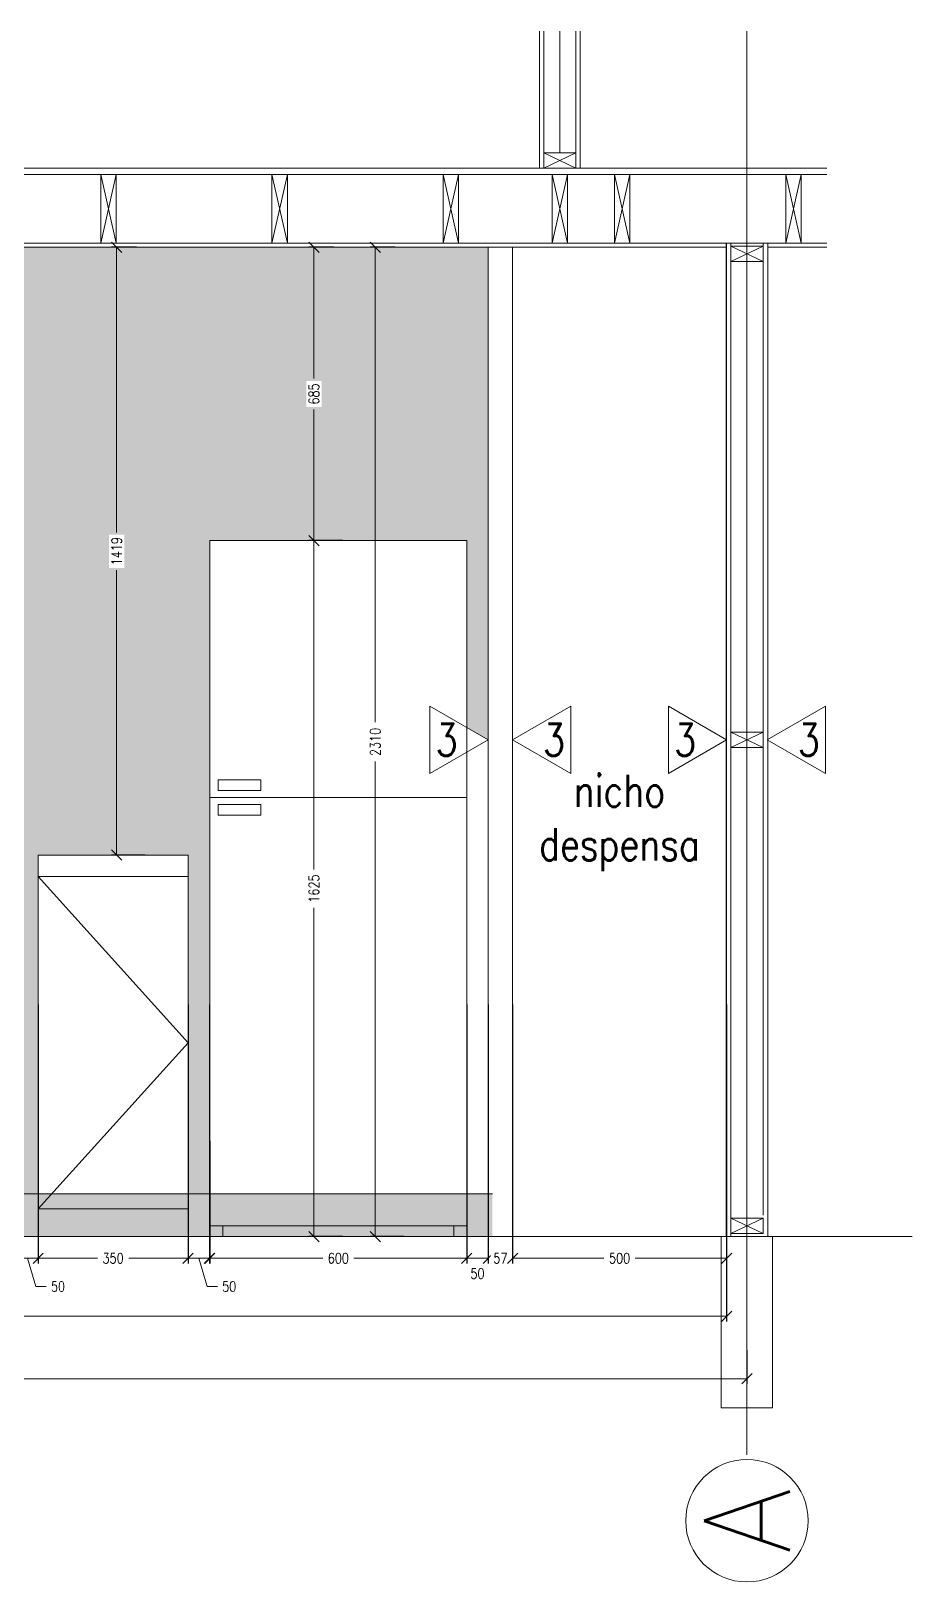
# Model space of a CAD drawing. Header units: metres. Extents: x -2 to 690, y -116 to 73.
# Drawn here: x 645.126 to 647.184, y 15.305 to 18.927 of the extents above; entities that cross this region are included whole.
import ezdxf
from ezdxf.enums import TextEntityAlignment as Align

# ---------------------------------------------------------------- set-up
doc = ezdxf.new("R2010")
doc.units = ezdxf.units.M
doc.header["$LTSCALE"] = 5
doc.header["$MEASUREMENT"] = 0
doc.layers.get('0').update_dxf_attribs({"color": 30})
doc.layers.get('DEFPOINTS').update_dxf_attribs({"color": 210})
doc.layers.add('_AUX', color=210, linetype='Continuous', lineweight=18, plot=False)
for name, color, linetype, lineweight in [('A-ANNO-DIMS', 3, 'Continuous', 18), ('A-ANNO-SYMB', 3, 'Continuous', 18), ('A-ANNO-TEXT', 3, 'Continuous', 18), ('A-DETL-MBND', 3, 'Continuous', 18), ('A-ELEV-IDEN', 3, 'Continuous', 18), ('A-ELEV-MBE2', 4, 'Continuous', 25), ('A-ELEV-PATT', 8, 'Continuous', 18), ('A-FURN', 8, 'Continuous', 18), ('A-WALL-PATT', 8, 'Continuous', 18), ('A-WALL-STUD', 3, 'Continuous', 18)]:
    doc.layers.add(name, color=color, linetype=linetype, lineweight=lineweight)
doc.styles.add('E-ROMANS', font='romans.shx', dxfattribs={"width": 0.8})
doc.dimstyles.new('E-0020_TICK_12', dxfattribs={"dimscale": 0.001, "dimtxt": 24, "dimasz": 24, "dimexe": 12, "dimexo": 8, "dimgap": 12, "dimtad": 0, "dimdec": 0, "dimlfac": 1000, "dimzin": 0, "dimdsep": 46, "dimtxsty": 'E-ROMANS', "dimblk": 'OBLIQUE', "dimcen": 12, "dimclrd": 256, "dimclre": 256, "dimclrt": 256, "dimadec": 0, "dimazin": 0, "dimtfac": 1, "dimtdec": 0, "dimtmove": 1, "dimatfit": 3, "dimldrblk": 'OPEN90', "dimfxl": 1, "dimtfill": 1, "dimtolj": 1, "dimtzin": 0, "dimlwd": -1, "dimarcsym": 0})

# ---------------------------------------------------------------- blocks, each defined once
blk = doc.blocks.new('_Oblique')
at = {"color": 0, "linetype": 'ByBlock', "lineweight": -2}
blk.add_line((-0.5, -0.5), (0.5, 0.5), dxfattribs=at)
blk = doc.blocks.new('*D150')
at = {"layer": 'A-ANNO-DIMS', "lineweight": -2, "transparency": 16777216}
for p, q in [((645.9767, 18.422), (645.9184, 18.422)), ((645.997, 16.112), (645.9184, 16.112))]:
    blk.add_line(p, q, dxfattribs=at)
at = {"layer": 'A-ANNO-DIMS', "transparency": 16777216}
for p, q in [((645.9304, 18.422), (645.9304, 17.3128)), ((645.9304, 16.112), (645.9304, 17.2212))]:
    blk.add_line(p, q, dxfattribs=at)
at = {"layer": 'DEFPOINTS', "color": 0, "transparency": 16777216}
for p in [(645.9304, 18.422), (645.9847, 18.422), (646.005, 16.112)]:
    blk.add_point(p, dxfattribs=at)
at = {"layer": 'A-ANNO-DIMS', "transparency": 16777216, "xscale": 0.024, "yscale": 0.024, "zscale": 0.024}
for p, rotation in [((645.9304, 18.422), 90), ((645.9304, 16.112), 270)]:
    blk.add_blockref('_Oblique', p, dxfattribs=dict(at, rotation=rotation))
at = {"layer": 'A-ANNO-DIMS', "transparency": 16777216, "insert": (645.9304, 17.267), "char_height": 0.024, "attachment_point": 5, "rotation": 90, "style": 'E-ROMANS', "bg_fill": 3, "box_fill_scale": 1.25, "bg_fill_color": 256, "bg_fill_true_color": 13158600, "bg_fill_transparency": 0}
blk.add_mtext('\\A1;2310', dxfattribs=at)
blk = doc.blocks.new('_Open90')
at = {"color": 0, "linetype": 'ByBlock', "lineweight": -2}
for p, q in [((0, 0), (-1, 0)), ((-0.5, 0.5), (0, 0)), ((0, 0), (-0.5, -0.5))]:
    blk.add_line(p, q, dxfattribs=at)
blk = doc.blocks.new('*D151')
at = {"layer": 'A-ANNO-DIMS', "lineweight": -2, "transparency": 16777216}
for p, q in [((646.751, 16.2446), (646.751, 15.9138)), ((642.943, 16.2002), (642.943, 15.9138))]:
    blk.add_line(p, q, dxfattribs=at)
at = {"layer": 'A-ANNO-DIMS', "transparency": 16777216}
for p, q in [((642.943, 15.9258), (644.8012, 15.9258)), ((646.751, 15.9258), (644.8928, 15.9258))]:
    blk.add_line(p, q, dxfattribs=at)
at = {"layer": 'DEFPOINTS', "color": 0, "transparency": 16777216}
for p in [(646.751, 16.2526), (642.943, 16.2082), (646.751, 15.9258)]:
    blk.add_point(p, dxfattribs=at)
at = {"layer": 'A-ANNO-DIMS', "transparency": 16777216, "xscale": 0.024, "yscale": 0.024, "zscale": 0.024, "rotation": 180}
blk.add_blockref('_Oblique', (642.943, 15.9258), dxfattribs=at)
at = {"layer": 'A-ANNO-DIMS', "transparency": 16777216, "xscale": 0.024, "yscale": 0.024, "zscale": 0.024}
blk.add_blockref('_Oblique', (646.751, 15.9258), dxfattribs=at)
at = {"layer": 'A-ANNO-DIMS', "transparency": 16777216, "insert": (644.847, 15.9258), "char_height": 0.024, "attachment_point": 5, "style": 'E-ROMANS', "bg_fill": 3, "box_fill_scale": 1.25, "bg_fill_color": 256, "bg_fill_true_color": 13158600, "bg_fill_transparency": 0}
blk.add_mtext('\\A1;3808', dxfattribs=at)
blk = doc.blocks.new('*D152')
at = {"layer": 'A-ANNO-DIMS', "lineweight": -2, "transparency": 16777216}
for p, q in [((645.8334, 17.737), (645.7751, 17.737)), ((645.8537, 16.112), (645.7751, 16.112))]:
    blk.add_line(p, q, dxfattribs=at)
at = {"layer": 'A-ANNO-DIMS', "transparency": 16777216}
for p, q in [((645.7871, 17.737), (645.7871, 16.9689)), ((645.7871, 16.112), (645.7871, 16.88))]:
    blk.add_line(p, q, dxfattribs=at)
at = {"layer": 'DEFPOINTS', "color": 0, "transparency": 16777216}
for p in [(645.7871, 17.737), (645.8414, 17.737), (645.8617, 16.112)]:
    blk.add_point(p, dxfattribs=at)
at = {"layer": 'A-ANNO-DIMS', "transparency": 16777216, "xscale": 0.024, "yscale": 0.024, "zscale": 0.024}
for p, rotation in [((645.7871, 17.737), 90), ((645.7871, 16.112), 270)]:
    blk.add_blockref('_Oblique', p, dxfattribs=dict(at, rotation=rotation))
at = {"layer": 'A-ANNO-DIMS', "transparency": 16777216, "insert": (645.7871, 16.9245), "char_height": 0.024, "attachment_point": 5, "rotation": 90, "style": 'E-ROMANS', "bg_fill": 3, "box_fill_scale": 1.25, "bg_fill_color": 256, "bg_fill_true_color": 13158600, "bg_fill_transparency": 0}
blk.add_mtext('\\A1;1625', dxfattribs=at)
blk = doc.blocks.new('*D153')
at = {"layer": 'A-ANNO-DIMS', "lineweight": -2, "transparency": 16777216}
for p, q in [((645.8334, 18.422), (645.7751, 18.422)), ((645.8537, 17.737), (645.7751, 17.737))]:
    blk.add_line(p, q, dxfattribs=at)
at = {"layer": 'A-ANNO-DIMS', "transparency": 16777216}
for p, q in [((645.7871, 18.422), (645.7871, 18.1157)), ((645.7871, 17.737), (645.7871, 18.0433))]:
    blk.add_line(p, q, dxfattribs=at)
at = {"layer": 'DEFPOINTS', "color": 0, "transparency": 16777216}
for p in [(645.7871, 18.422), (645.8414, 18.422), (645.8617, 17.737)]:
    blk.add_point(p, dxfattribs=at)
at = {"layer": 'A-ANNO-DIMS', "transparency": 16777216, "xscale": 0.024, "yscale": 0.024, "zscale": 0.024}
for p, rotation in [((645.7871, 18.422), 90), ((645.7871, 17.737), 270)]:
    blk.add_blockref('_Oblique', p, dxfattribs=dict(at, rotation=rotation))
at = {"layer": 'A-ANNO-DIMS', "transparency": 16777216, "insert": (645.7871, 18.0795), "char_height": 0.024, "attachment_point": 5, "rotation": 90, "style": 'E-ROMANS', "bg_fill": 3, "box_fill_scale": 1.25, "bg_fill_color": 256, "bg_fill_true_color": 13158600, "bg_fill_transparency": 0}
blk.add_mtext('\\A1;685', dxfattribs=at)
blk = doc.blocks.new('*D157')
at = {"layer": 'A-ANNO-DIMS', "lineweight": -2, "transparency": 16777216}
for p, q in [((645.3726, 18.422), (645.3143, 18.422)), ((645.3929, 17.0029), (645.3143, 17.0029))]:
    blk.add_line(p, q, dxfattribs=at)
at = {"layer": 'A-ANNO-DIMS', "transparency": 16777216}
for p, q in [((645.3263, 18.422), (645.3263, 17.7564)), ((645.3263, 17.0029), (645.3263, 17.6684))]:
    blk.add_line(p, q, dxfattribs=at)
at = {"layer": 'DEFPOINTS', "color": 0, "transparency": 16777216}
for p in [(645.3263, 18.422), (645.3806, 18.422), (645.4009, 17.0029)]:
    blk.add_point(p, dxfattribs=at)
at = {"layer": 'A-ANNO-DIMS', "transparency": 16777216, "xscale": 0.024, "yscale": 0.024, "zscale": 0.024}
for p, rotation in [((645.3263, 18.422), 90), ((645.3263, 17.0029), 270)]:
    blk.add_blockref('_Oblique', p, dxfattribs=dict(at, rotation=rotation))
at = {"layer": 'A-ANNO-DIMS', "transparency": 16777216, "insert": (645.3263, 17.7124), "char_height": 0.024, "attachment_point": 5, "rotation": 90, "style": 'E-ROMANS', "bg_fill": 3, "box_fill_scale": 1.25, "bg_fill_color": 256, "bg_fill_true_color": 13158600, "bg_fill_transparency": 0}
blk.add_mtext('\\A1;1419', dxfattribs=at)
blk = doc.blocks.new('*D162')
at = {"layer": 'A-ANNO-DIMS', "lineweight": -2, "transparency": 16777216}
for p, q in [((645.143, 16.6542), (645.143, 16.0494)), ((645.093, 16.3358), (645.093, 16.0494))]:
    blk.add_line(p, q, dxfattribs=at)
at = {"layer": 'A-ANNO-DIMS', "transparency": 16777216}
for p, q in [((645.093, 16.0614), (645.143, 16.0614)), ((645.118, 16.0614), (645.1378, 15.9954)), ((645.1378, 15.9954), (645.1618, 15.9954))]:
    blk.add_line(p, q, dxfattribs=at)
at = {"layer": 'DEFPOINTS', "color": 0, "transparency": 16777216}
for p in [(645.143, 16.6622), (645.093, 16.3438), (645.143, 16.0614)]:
    blk.add_point(p, dxfattribs=at)
at = {"layer": 'A-ANNO-DIMS', "transparency": 16777216, "xscale": 0.024, "yscale": 0.024, "zscale": 0.024, "rotation": 180}
blk.add_blockref('_Oblique', (645.093, 16.0614), dxfattribs=at)
at = {"layer": 'A-ANNO-DIMS', "transparency": 16777216, "xscale": 0.024, "yscale": 0.024, "zscale": 0.024}
blk.add_blockref('_Oblique', (645.143, 16.0614), dxfattribs=at)
at = {"layer": 'A-ANNO-DIMS', "transparency": 16777216, "insert": (645.1893, 15.9954), "char_height": 0.024, "attachment_point": 5, "style": 'E-ROMANS', "bg_fill": 3, "box_fill_scale": 1.25, "bg_fill_color": 256, "bg_fill_true_color": 13158600, "bg_fill_transparency": 0}
blk.add_mtext('\\A1;50', dxfattribs=at)
blk = doc.blocks.new('*D163')
at = {"layer": 'A-ANNO-DIMS', "lineweight": -2, "transparency": 16777216}
for p, q in [((645.543, 16.6542), (645.543, 16.0494)), ((645.493, 16.3358), (645.493, 16.0494))]:
    blk.add_line(p, q, dxfattribs=at)
at = {"layer": 'A-ANNO-DIMS', "transparency": 16777216}
for p, q in [((645.493, 16.0614), (645.543, 16.0614)), ((645.518, 16.0614), (645.5378, 15.9954)), ((645.5378, 15.9954), (645.5618, 15.9954))]:
    blk.add_line(p, q, dxfattribs=at)
at = {"layer": 'DEFPOINTS', "color": 0, "transparency": 16777216}
for p in [(645.543, 16.6622), (645.493, 16.3438), (645.543, 16.0614)]:
    blk.add_point(p, dxfattribs=at)
at = {"layer": 'A-ANNO-DIMS', "transparency": 16777216, "xscale": 0.024, "yscale": 0.024, "zscale": 0.024, "rotation": 180}
blk.add_blockref('_Oblique', (645.493, 16.0614), dxfattribs=at)
at = {"layer": 'A-ANNO-DIMS', "transparency": 16777216, "xscale": 0.024, "yscale": 0.024, "zscale": 0.024}
blk.add_blockref('_Oblique', (645.543, 16.0614), dxfattribs=at)
at = {"layer": 'A-ANNO-DIMS', "transparency": 16777216, "insert": (645.5893, 15.9954), "char_height": 0.024, "attachment_point": 5, "style": 'E-ROMANS', "bg_fill": 3, "box_fill_scale": 1.25, "bg_fill_color": 256, "bg_fill_true_color": 13158600, "bg_fill_transparency": 0}
blk.add_mtext('\\A1;50', dxfattribs=at)
blk = doc.blocks.new('*D165')
at = {"layer": 'A-ANNO-DIMS', "lineweight": -2, "transparency": 16777216}
for p, q in [((645.493, 16.6542), (645.493, 16.0494)), ((645.143, 16.3358), (645.143, 16.0494))]:
    blk.add_line(p, q, dxfattribs=at)
at = {"layer": 'A-ANNO-DIMS', "transparency": 16777216}
for p, q in [((645.143, 16.0614), (645.2813, 16.0614)), ((645.493, 16.0614), (645.3547, 16.0614))]:
    blk.add_line(p, q, dxfattribs=at)
at = {"layer": 'DEFPOINTS', "color": 0, "transparency": 16777216}
for p in [(645.493, 16.6622), (645.143, 16.3438), (645.493, 16.0614)]:
    blk.add_point(p, dxfattribs=at)
at = {"layer": 'A-ANNO-DIMS', "transparency": 16777216, "xscale": 0.024, "yscale": 0.024, "zscale": 0.024, "rotation": 180}
blk.add_blockref('_Oblique', (645.143, 16.0614), dxfattribs=at)
at = {"layer": 'A-ANNO-DIMS', "transparency": 16777216, "xscale": 0.024, "yscale": 0.024, "zscale": 0.024}
blk.add_blockref('_Oblique', (645.493, 16.0614), dxfattribs=at)
at = {"layer": 'A-ANNO-DIMS', "transparency": 16777216, "insert": (645.318, 16.0614), "char_height": 0.024, "attachment_point": 5, "style": 'E-ROMANS', "bg_fill": 3, "box_fill_scale": 1.25, "bg_fill_color": 256, "bg_fill_true_color": 13158600, "bg_fill_transparency": 0}
blk.add_mtext('\\A1;350', dxfattribs=at)
blk = doc.blocks.new('*D166')
at = {"layer": 'A-ANNO-DIMS', "lineweight": -2, "transparency": 16777216}
for p, q in [((646.144, 16.6542), (646.144, 16.0494)), ((645.544, 16.3358), (645.544, 16.0494))]:
    blk.add_line(p, q, dxfattribs=at)
at = {"layer": 'A-ANNO-DIMS', "transparency": 16777216}
for p, q in [((645.544, 16.0614), (645.8077, 16.0614)), ((646.144, 16.0614), (645.8802, 16.0614))]:
    blk.add_line(p, q, dxfattribs=at)
at = {"layer": 'DEFPOINTS', "color": 0, "transparency": 16777216}
for p in [(646.144, 16.6622), (645.544, 16.3438), (646.144, 16.0614)]:
    blk.add_point(p, dxfattribs=at)
at = {"layer": 'A-ANNO-DIMS', "transparency": 16777216, "xscale": 0.024, "yscale": 0.024, "zscale": 0.024, "rotation": 180}
blk.add_blockref('_Oblique', (645.544, 16.0614), dxfattribs=at)
at = {"layer": 'A-ANNO-DIMS', "transparency": 16777216, "xscale": 0.024, "yscale": 0.024, "zscale": 0.024}
blk.add_blockref('_Oblique', (646.144, 16.0614), dxfattribs=at)
at = {"layer": 'A-ANNO-DIMS', "transparency": 16777216, "insert": (645.844, 16.0614), "char_height": 0.024, "attachment_point": 5, "style": 'E-ROMANS', "bg_fill": 3, "box_fill_scale": 1.25, "bg_fill_color": 256, "bg_fill_true_color": 13158600, "bg_fill_transparency": 0}
blk.add_mtext('\\A1;600', dxfattribs=at)
blk = doc.blocks.new('*D167')
at = {"layer": 'A-ANNO-DIMS', "lineweight": -2, "transparency": 16777216}
for p, q in [((646.194, 16.6542), (646.194, 16.0494)), ((646.144, 16.3358), (646.144, 16.0494))]:
    blk.add_line(p, q, dxfattribs=at)
at = {"layer": 'A-ANNO-DIMS', "transparency": 16777216}
blk.add_line((646.144, 16.0614), (646.194, 16.0614), dxfattribs=at)
at = {"layer": 'DEFPOINTS', "color": 0, "transparency": 16777216}
for p in [(646.194, 16.6622), (646.144, 16.3438)]:
    blk.add_point(p, dxfattribs=at)
at = {"layer": 'A-ANNO-DIMS', "transparency": 16777216, "insert": (646.169, 16.0255), "char_height": 0.024, "attachment_point": 5, "style": 'E-ROMANS', "bg_fill": 3, "box_fill_scale": 1.25, "bg_fill_color": 256, "bg_fill_true_color": 13158600, "bg_fill_transparency": 0}
blk.add_mtext('\\A1;50', dxfattribs=at)
at = {"layer": 'DEFPOINTS', "color": 0, "transparency": 16777216}
blk.add_point((646.194, 16.0614), dxfattribs=at)
at = {"layer": 'A-ANNO-DIMS', "transparency": 16777216, "xscale": 0.024, "yscale": 0.024, "zscale": 0.024, "rotation": 180}
blk.add_blockref('_Oblique', (646.144, 16.0614), dxfattribs=at)
at = {"layer": 'A-ANNO-DIMS', "transparency": 16777216, "xscale": 0.024, "yscale": 0.024, "zscale": 0.024}
blk.add_blockref('_Oblique', (646.194, 16.0614), dxfattribs=at)
blk = doc.blocks.new('*D168')
at = {"layer": 'A-ANNO-DIMS', "lineweight": -2, "transparency": 16777216}
for p, q in [((646.251, 16.6542), (646.251, 16.0494)), ((646.194, 16.3358), (646.194, 16.0494))]:
    blk.add_line(p, q, dxfattribs=at)
at = {"layer": 'A-ANNO-DIMS', "transparency": 16777216}
for p, q in [((646.194, 16.0614), (646.17, 16.0614)), ((646.194, 16.0614), (646.1949, 16.0614)), ((646.251, 16.0614), (646.25, 16.0614)), ((646.251, 16.0614), (646.275, 16.0614))]:
    blk.add_line(p, q, dxfattribs=at)
at = {"layer": 'DEFPOINTS', "color": 0, "transparency": 16777216}
for p in [(646.251, 16.6622), (646.194, 16.3438)]:
    blk.add_point(p, dxfattribs=at)
at = {"layer": 'A-ANNO-DIMS', "transparency": 16777216, "xscale": 0.024, "yscale": 0.024, "zscale": 0.024}
blk.add_blockref('_Oblique', (646.194, 16.0614), dxfattribs=at)
at = {"layer": 'A-ANNO-DIMS', "transparency": 16777216, "xscale": 0.024, "yscale": 0.024, "zscale": 0.024, "rotation": 180}
blk.add_blockref('_Oblique', (646.251, 16.0614), dxfattribs=at)
at = {"layer": 'A-ANNO-DIMS', "transparency": 16777216, "insert": (646.2225, 16.0614), "char_height": 0.024, "attachment_point": 5, "style": 'E-ROMANS', "bg_fill": 3, "box_fill_scale": 1.25, "bg_fill_color": 256, "bg_fill_true_color": 13158600, "bg_fill_transparency": 0}
blk.add_mtext('\\A1;57', dxfattribs=at)
at = {"layer": 'DEFPOINTS', "color": 0, "transparency": 16777216}
blk.add_point((646.251, 16.0614), dxfattribs=at)
blk = doc.blocks.new('*D169')
at = {"layer": 'A-ANNO-DIMS', "lineweight": -2, "transparency": 16777216}
for p, q in [((646.751, 16.6542), (646.751, 16.0494)), ((646.251, 16.3358), (646.251, 16.0494))]:
    blk.add_line(p, q, dxfattribs=at)
at = {"layer": 'A-ANNO-DIMS', "transparency": 16777216}
for p, q in [((646.251, 16.0614), (646.4643, 16.0614)), ((646.751, 16.0614), (646.5377, 16.0614))]:
    blk.add_line(p, q, dxfattribs=at)
at = {"layer": 'DEFPOINTS', "color": 0, "transparency": 16777216}
for p in [(646.751, 16.6622), (646.251, 16.3438), (646.751, 16.0614)]:
    blk.add_point(p, dxfattribs=at)
at = {"layer": 'A-ANNO-DIMS', "transparency": 16777216, "xscale": 0.024, "yscale": 0.024, "zscale": 0.024, "rotation": 180}
blk.add_blockref('_Oblique', (646.251, 16.0614), dxfattribs=at)
at = {"layer": 'A-ANNO-DIMS', "transparency": 16777216, "xscale": 0.024, "yscale": 0.024, "zscale": 0.024}
blk.add_blockref('_Oblique', (646.751, 16.0614), dxfattribs=at)
at = {"layer": 'A-ANNO-DIMS', "transparency": 16777216, "insert": (646.501, 16.0614), "char_height": 0.024, "attachment_point": 5, "style": 'E-ROMANS', "bg_fill": 3, "box_fill_scale": 1.25, "bg_fill_color": 256, "bg_fill_true_color": 13158600, "bg_fill_transparency": 0}
blk.add_mtext('\\A1;500', dxfattribs=at)
blk = doc.blocks.new('*D170')
at = {"layer": 'A-ANNO-DIMS', "lineweight": -2, "transparency": 16777216}
for p, q in [((646.7985, 15.8466), (646.7985, 15.768)), ((642.8955, 15.8263), (642.8955, 15.768))]:
    blk.add_line(p, q, dxfattribs=at)
at = {"layer": 'A-ANNO-DIMS', "transparency": 16777216}
for p, q in [((642.8955, 15.78), (644.8012, 15.78)), ((646.7985, 15.78), (644.8928, 15.78))]:
    blk.add_line(p, q, dxfattribs=at)
at = {"layer": 'DEFPOINTS', "color": 0, "transparency": 16777216}
for p in [(642.8955, 15.8343), (646.7985, 15.8546), (642.8955, 15.78)]:
    blk.add_point(p, dxfattribs=at)
at = {"layer": 'A-ANNO-DIMS', "transparency": 16777216, "xscale": 0.024, "yscale": 0.024, "zscale": 0.024, "rotation": 180}
blk.add_blockref('_Oblique', (642.8955, 15.78), dxfattribs=at)
at = {"layer": 'A-ANNO-DIMS', "transparency": 16777216, "xscale": 0.024, "yscale": 0.024, "zscale": 0.024}
blk.add_blockref('_Oblique', (646.7985, 15.78), dxfattribs=at)
at = {"layer": 'A-ANNO-DIMS', "transparency": 16777216, "insert": (644.847, 15.78), "char_height": 0.024, "attachment_point": 5, "style": 'E-ROMANS', "bg_fill": 3, "box_fill_scale": 1.25, "bg_fill_color": 256, "bg_fill_true_color": 13158600, "bg_fill_transparency": 0}
blk.add_mtext('\\A1;3903', dxfattribs=at)

msp = doc.modelspace()

# ---------------------------------------------------------------- hatches: boundary and pattern name
at = {"layer": 'A-ELEV-PATT'}
h = msp.add_hatch(dxfattribs=at)
h.set_pattern_fill('DOTS', color=256, scale=0.01, style=0)
h.set_pattern_definition([(0, (0, 0), (0.0079375, 0.015875), [0, -0.015875])])
h.paths.add_polyline_path([(646.194, 18.422), (644.5977, 18.422), (644.5977, 18.2911), (644.6313, 18.2911), (644.665, 18.2328), (644.6313, 18.1745), (644.564, 18.1745), (644.5304, 18.2328), (644.564, 18.2911), (644.5977, 18.2911), (644.5977, 18.422), (642.943, 18.422), (642.943, 17.3029), (643.743, 17.3029), (643.743, 17.0029), (644.443, 17.0029), (644.443, 16.112), (644.523, 16.112), (644.523, 16.162), (644.493, 16.162), (644.493, 17.012), (645.093, 17.012), (645.093, 16.162), (645.063, 16.162), (645.063, 16.112), (645.143, 16.112), (645.143, 17.0029), (645.493, 17.0029), (645.494, 16.112), (645.574, 16.112), (645.574, 16.137), (645.544, 16.137), (645.544, 17.737), (646.144, 17.737), (646.144, 17.3009), (646.194, 17.272)])
h.paths.add_polyline_path([(644.4419, 17.4529), (644.5203, 17.5888), (644.5987, 17.4529)], flags=16)
h.paths.add_polyline_path([(643.0789, 17.5121), (643.0789, 17.3552), (642.943, 17.4336)], flags=16)
h.paths.add_polyline_path([(644.6336, 18.3069), (644.7452, 18.3069), (644.7452, 18.3935), (644.6336, 18.3935)], flags=24)
h.paths.add_polyline_path([(645.7931, 18.0389), (645.7931, 18.12), (645.7064, 18.12), (645.7064, 18.0389)], flags=24)
h.paths.add_polyline_path([(644.3536, 17.6552), (644.3536, 17.7668), (644.2669, 17.7668), (644.2669, 17.6552)], flags=24)
h.paths.add_polyline_path([(645.0366, 17.6642), (645.0366, 17.7758), (644.95, 17.7758), (644.95, 17.6642)], flags=24)
h.paths.add_polyline_path([(644.4785, 17.4247), (644.5733, 17.4247), (644.5733, 17.5872), (644.4785, 17.5872)], flags=8)
h.paths.add_polyline_path([(644.4785, 17.4247), (644.5733, 17.4247), (644.5733, 17.5872), (644.4785, 17.5872)], flags=24)
h.paths.add_polyline_path([(642.9935, 17.3538), (643.0883, 17.3538), (643.0883, 17.5163), (642.9935, 17.5163)], flags=24)

# ---------------------------------------------------------------- linework, layer by layer
at = {"layer": '_AUX'}
for points in [[(645.544, 17.737), (646.144, 17.737), (646.144, 16.137), (645.544, 16.137)], [(645.143, 16.112), (645.493, 16.112), (645.493, 17.0029), (645.143, 17.0029)]]:
    msp.add_lwpolyline(points, close=True, dxfattribs=at)
at = {"layer": 'A-ANNO-SYMB'}
msp.add_line((646.7985, 15.602), (646.7985, 18.9271), dxfattribs=at)
msp.add_lwpolyline([(642.1419, 15.912), (642.858, 15.912), (642.858, 16.112), (647.184, 16.112)], dxfattribs=at)
msp.add_circle((646.7985, 15.4485), 0.143, dxfattribs=at)
at = {"layer": 'A-ANNO-TEXT'}
for points in [[(646.194, 17.272), (646.0581, 17.1935), (646.0581, 17.3504)], [(646.251, 17.272), (646.3868, 17.1935), (646.3868, 17.3504)], [(646.751, 17.272), (646.6151, 17.1935), (646.6151, 17.3504)], [(646.846, 17.272), (646.9818, 17.1935), (646.9818, 17.3504)]]:
    msp.add_lwpolyline(points, close=True, dxfattribs=at)
at = {"layer": 'A-DETL-MBND'}
for p, q in [((646.194, 16.112), (646.194, 18.422)), ((646.251, 16.112), (646.251, 18.422)), ((646.751, 18.432), (646.761, 18.432)), ((646.836, 16.162), (646.836, 18.432))]:
    msp.add_line(p, q, dxfattribs=at)
for points in [[(646.314, 18.607), (646.314, 18.9271)], [(646.324, 18.607), (646.324, 18.9271)], [(646.399, 18.607), (646.399, 18.9271)], [(646.409, 18.607), (646.409, 18.9271)], [(642.922, 18.607), (646.9853, 18.607)], [(642.922, 18.592), (646.9853, 18.592)], [(642.922, 18.432), (646.9853, 18.432)], [(642.943, 18.422), (646.751, 18.422)], [(646.751, 18.432), (646.751, 16.112)], [(646.761, 16.112), (646.761, 18.432)], [(646.836, 16.112), (646.847, 16.112), (646.847, 18.432)], [(646.847, 18.422), (646.9853, 18.422)]]:
    msp.add_lwpolyline(points, dxfattribs=at)
at = {"layer": 'A-ELEV-IDEN'}
msp.add_lwpolyline([(646.7385, 16.112), (646.8585, 16.112), (646.8585, 15.712), (646.7385, 15.712)], close=True, dxfattribs=at)
at = {"layer": 'A-ELEV-MBE2'}
msp.add_line((646.751, 16.112), (646.751, 18.432), dxfattribs=at)
at = {"layer": 'A-FURN'}
for p, q in [((645.143, 17.0029), (645.493, 17.0029)), ((645.143, 17.0029), (645.143, 16.112)), ((645.494, 16.112), (645.493, 17.0029)), ((645.143, 16.9529), (645.4931, 16.9529)), ((645.493, 16.1764), (645.143, 16.1764))]:
    msp.add_line(p, q, dxfattribs=at)
for points in [[(645.5633, 17.1533), (645.6633, 17.1533), (645.6633, 17.1783), (645.5633, 17.1783), (645.5633, 17.1533)], [(645.5633, 17.1207), (645.6633, 17.1207), (645.6633, 17.0957), (645.5633, 17.0957), (645.5633, 17.1207)], [(645.143, 16.9529), (645.493, 16.5646), (645.143, 16.1764)]]:
    msp.add_lwpolyline(points, dxfattribs=at)
at = {"layer": 'A-WALL-PATT', "ltscale": 0.1}
for p, q in [((646.3615, 18.9271), (646.3615, 18.643)), ((646.7985, 18.382), (646.7985, 17.297)), ((646.7985, 17.247), (646.7985, 16.162))]:
    msp.add_line(p, q, dxfattribs=at)
at = {"layer": 'A-WALL-STUD'}
for p, q in [((646.399, 18.607), (646.324, 18.643)), ((646.324, 18.607), (646.399, 18.643)), ((646.836, 18.389), (646.761, 18.425)), ((646.761, 18.389), (646.836, 18.425)), ((646.836, 17.254), (646.761, 17.29)), ((646.761, 17.254), (646.836, 17.29))]:
    msp.add_line(p, q, dxfattribs=at)
for points in [[(646.399, 18.607), (646.324, 18.607), (646.324, 18.643), (646.399, 18.643)], [(646.836, 18.389), (646.761, 18.389), (646.761, 18.425), (646.836, 18.425)], [(646.836, 17.254), (646.761, 17.254), (646.761, 17.29), (646.836, 17.29)]]:
    msp.add_lwpolyline(points, close=True, dxfattribs=at)
for points in [[(645.689, 18.592), (645.689, 18.432), (645.725, 18.432), (645.725, 18.592), (645.689, 18.592)], [(645.725, 18.592), (645.689, 18.432)], [(645.689, 18.592), (645.725, 18.432)], [(646.089, 18.592), (646.089, 18.432), (646.125, 18.432), (646.125, 18.592), (646.089, 18.592)], [(646.125, 18.592), (646.089, 18.432)], [(646.089, 18.592), (646.125, 18.432)], [(646.3435, 18.592), (646.3435, 18.432), (646.3795, 18.432), (646.3795, 18.592), (646.3435, 18.592)], [(646.3795, 18.592), (646.3435, 18.432)], [(646.3435, 18.592), (646.3795, 18.432)], [(646.489, 18.592), (646.489, 18.432), (646.525, 18.432), (646.525, 18.592), (646.489, 18.592)], [(646.525, 18.592), (646.489, 18.432)], [(646.489, 18.592), (646.525, 18.432)], [(646.889, 18.592), (646.889, 18.432), (646.925, 18.432), (646.925, 18.592), (646.889, 18.592)], [(646.925, 18.592), (646.889, 18.432)], [(646.889, 18.592), (646.925, 18.432)]]:
    msp.add_lwpolyline(points, dxfattribs=at)

# ---------------------------------------------------------------- texts
at = {"layer": 'A-ANNO-TEXT', "char_height": 0.075, "attachment_point": 5, "style": 'E-ROMANS'}
for s, insert, rotation in [('\\pi-0.45,l0.45,t0.45;3', (646.0971, 17.272), 359.9995), ('\\pi-0.45,l0.45,t0.45;3', (646.3479, 17.272), 0.0005), ('\\pi-0.45,l0.45,t0.45;3', (646.6541, 17.272), 359.9995), ('\\pi-0.45,l0.45,t0.45;3', (646.9429, 17.272), 0.0005), ('\\pi-0.45,l0.45,t0.45;nicho\\Pdespensa', (646.5008, 17.0778), 359.9995)]:
    msp.add_mtext(s, dxfattribs=dict(at, insert=insert, rotation=rotation))
at = {"layer": 'A-ANNO-TEXT', "style": 'E-ROMANS'}
msp.add_attdef('A', text='0.00', height=0.2, rotation=90, dxfattribs=at).set_placement((646.7985, 15.4485), align=Align.MIDDLE_CENTER)

# ---------------------------------------------------------------- next in the draw order: dimensions: what is measured, and where the dimension line sits
at = {"layer": 'A-ANNO-DIMS'}
for base, p1, p2, angle, picture, middle in [((645.3263, 18.422), (645.4009, 17.0029), (645.3806, 18.422), 90, '*D157', (645.3263, 17.7124)), ((645.9304, 18.422), (646.005, 16.112), (645.9847, 18.422), 90, '*D150', (645.9304, 17.267)), ((642.8955, 15.78), (646.7985, 15.8546), (642.8955, 15.8343), 180, '*D170', (644.847, 15.78))]:
    dim = msp.add_linear_dim(base=base, p1=p1, p2=p2, angle=angle, dimstyle='E-0020_TICK_12', dxfattribs=at)
    dim.commit()
    dim.dimension.update_dxf_attribs({"geometry": picture, "text_midpoint": middle})

# ---------------------------------------------------------------- next in the draw order: linework, layer by layer
at = {"layer": 'A-WALL-STUD'}
for points in [[(645.289, 18.592), (645.289, 18.432), (645.325, 18.432), (645.325, 18.592), (645.289, 18.592)], [(645.325, 18.592), (645.289, 18.432)], [(645.289, 18.592), (645.325, 18.432)]]:
    msp.add_lwpolyline(points, dxfattribs=at)

# ---------------------------------------------------------------- next in the draw order: dimensions: what is measured, and where the dimension line sits
at = {"layer": 'A-ANNO-DIMS'}
dim = msp.add_linear_dim(base=(646.751, 15.9258), p1=(642.943, 16.2082), p2=(646.751, 16.2526), dimstyle='E-0020_TICK_12', dxfattribs=at)
dim.commit()
dim.dimension.update_dxf_attribs({"geometry": '*D151', "text_midpoint": (644.847, 15.9258)})

# ---------------------------------------------------------------- next in the draw order: dimensions: what is measured, and where the dimension line sits
dim = msp.add_linear_dim(base=(645.7871, 17.737), p1=(645.8617, 16.112), p2=(645.8414, 17.737), angle=90, dimstyle='E-0020_TICK_12', dxfattribs=at)
dim.commit()
dim.dimension.update_dxf_attribs({"geometry": '*D152', "text_midpoint": (645.7871, 16.9245)})
for base, p1, p2, picture, middle in [((645.143, 16.0614), (645.093, 16.3438), (645.143, 16.6622), '*D162', (645.1738, 15.9954)), ((645.543, 16.0614), (645.493, 16.3438), (645.543, 16.6622), '*D163', (645.5738, 15.9954))]:
    dim = msp.add_linear_dim(base=base, p1=p1, p2=p2, dimstyle='E-0020_TICK_12', dxfattribs=at)
    dim.commit()
    dim.dimension.update_dxf_attribs({"geometry": picture, "text_midpoint": middle})

# ---------------------------------------------------------------- next in the draw order: linework, layer by layer
at = {"layer": 'A-FURN'}
msp.add_lwpolyline([(645.544, 17.137), (646.144, 17.137)], dxfattribs=at)

# ---------------------------------------------------------------- next in the draw order: dimensions: what is measured, and where the dimension line sits
at = {"layer": 'A-ANNO-DIMS'}
dim = msp.add_linear_dim(base=(645.7871, 18.422), p1=(645.8617, 17.737), p2=(645.8414, 18.422), angle=90, dimstyle='E-0020_TICK_12', dxfattribs=at)
dim.commit()
dim.dimension.update_dxf_attribs({"geometry": '*D153', "text_midpoint": (645.7871, 18.0795)})
for base, p1, p2, picture, middle in [((645.493, 16.0614), (645.143, 16.3438), (645.493, 16.6622), '*D165', (645.318, 16.0614)), ((646.144, 16.0614), (645.544, 16.3438), (646.144, 16.6622), '*D166', (645.844, 16.0614))]:
    dim = msp.add_linear_dim(base=base, p1=p1, p2=p2, dimstyle='E-0020_TICK_12', dxfattribs=at)
    dim.commit()
    dim.dimension.update_dxf_attribs({"geometry": picture, "text_midpoint": middle})

# ---------------------------------------------------------------- next in the draw order: linework, layer by layer
at = {"layer": 'A-FURN'}
for p, q in [((646.144, 17.737), (645.544, 17.737)), ((645.544, 17.737), (645.544, 16.137)), ((645.574, 16.137), (645.574, 16.112))]:
    msp.add_line(p, q, dxfattribs=at)

# ---------------------------------------------------------------- next in the draw order: dimensions: what is measured, and where the dimension line sits
at = {"layer": 'A-ANNO-DIMS'}
dim = msp.add_linear_dim(base=(646.194, 16.0614), p1=(646.144, 16.3438), p2=(646.194, 16.6622), dimstyle='E-0020_TICK_12', dxfattribs=at)
dim.commit()
dim.dimension.update_dxf_attribs({"geometry": '*D167', "text_midpoint": (646.169, 16.0255), "dimtype": 160})

# ---------------------------------------------------------------- next in the draw order: linework, layer by layer
at = {"layer": 'A-FURN'}
for p, q in [((646.144, 16.137), (646.144, 17.737)), ((645.544, 16.137), (646.144, 16.137)), ((646.114, 16.137), (646.114, 16.112)), ((646.114, 16.112), (645.574, 16.112))]:
    msp.add_line(p, q, dxfattribs=at)

# ---------------------------------------------------------------- next in the draw order: dimensions: what is measured, and where the dimension line sits
at = {"layer": 'A-ANNO-DIMS'}
dim = msp.add_linear_dim(base=(646.251, 16.0614), p1=(646.194, 16.3438), p2=(646.251, 16.6622), dimstyle='E-0020_TICK_12', dxfattribs=at)
dim.commit()
dim.dimension.update_dxf_attribs({"geometry": '*D168', "text_midpoint": (646.2225, 16.0614)})

# ---------------------------------------------------------------- next in the draw order: hatches: boundary and pattern name
at = {"layer": 'A-ELEV-PATT'}
h = msp.add_hatch(dxfattribs=at)
h.set_pattern_fill('DOTS', color=1, scale=0.02, style=0)
h.set_pattern_definition([(0, (-63.9856, -47.033897), (0.015875, 0.03175), [0, -0.03175])])
h.paths.add_polyline_path([(642.953, 16.1764), (642.953, 16.212), (642.943, 16.212), (642.943, 16.112), (642.953, 16.112)])
h.paths.add_polyline_path([(642.953, 16.9449), (643.0834, 16.9449), (643.0834, 16.9529), (642.953, 16.9529), (642.953, 17.0029), (642.943, 17.0029), (642.943, 16.212), (642.953, 16.212)])
h.paths.add_polyline_path([(643.753, 17.3029), (642.943, 17.3029), (642.943, 17.0029), (643.753, 17.0029)])
h.paths.add_polyline_path([(643.3994, 17.0877), (643.3994, 17.0681), (643.3863, 17.0681), (643.3863, 17.042), (643.3341, 17.042), (643.3341, 17.0942), (643.3863, 17.0942), (643.3863, 17.0877)], flags=16)
h.paths.add_polyline_path([(643.3798, 17.1464), (643.3651, 17.1464), (643.2754, 17.0681), (643.2494, 17.0681), (643.2494, 17.0811), (643.3537, 17.1724), (643.3798, 17.1724), (643.3798, 17.1594)], flags=16)
h.paths.add_polyline_path([(643.1776, 17.0942), (643.1776, 17.042), (643.1254, 17.042), (643.1254, 17.0681), (643.1124, 17.0681), (643.1124, 17.0877), (643.1254, 17.0877), (643.1254, 17.0942)], flags=16)
h.paths.add_polyline_path([(646.204, 16.212), (643.753, 16.212), (643.753, 16.112), (646.204, 16.112)])
h.paths.add_polyline_path([(643.723, 16.1764), (642.983, 16.1764), (642.983, 16.112), (643.723, 16.112)])
h.paths.add_polyline_path([(643.723, 16.9149), (643.452, 16.9149), (643.4338, 16.9149), (643.4338, 16.8624, -0.414214), (643.3838, 16.8124), (643.2962, 16.8124), (643.2962, 16.8067), (643.2908, 16.8067), (643.2879, 16.7998), (643.2838, 16.7998), (643.2838, 16.7801), (643.2894, 16.7801), (643.2894, 16.7497), (643.2838, 16.7497), (643.2838, 16.7267), (643.2894, 16.7267), (643.2894, 16.7024), (643.2838, 16.7024), (643.2838, 16.7005), (643.3083, 16.6443), (643.3098, 16.6443), (643.3098, 16.6324), (643.2998, 16.6324), (643.2998, 16.5672, -1), (643.2179, 16.5672), (643.2179, 16.6324), (643.2079, 16.6324), (643.2079, 16.6443), (643.2114, 16.6443), (643.2114, 16.6491), (643.2338, 16.7005), (643.2338, 16.7024), (643.2283, 16.7024), (643.2283, 16.7267), (643.2338, 16.7267), (643.2338, 16.7497), (643.2283, 16.7497), (643.2283, 16.7801), (643.2338, 16.7801), (643.2338, 16.7998), (643.2298, 16.7998), (643.2268, 16.8067), (643.2214, 16.8067), (643.2214, 16.8124), (643.1334, 16.8124, -0.414214), (643.0834, 16.8624), (643.0834, 16.9149), (642.983, 16.9149), (642.983, 16.212), (643.723, 16.212)])

# ---------------------------------------------------------------- next in the draw order: linework, layer by layer
msp.add_lwpolyline([(643.753, 16.212), (646.204, 16.212)], dxfattribs=at)

# ---------------------------------------------------------------- next in the draw order: dimensions: what is measured, and where the dimension line sits
at = {"layer": 'A-ANNO-DIMS'}
dim = msp.add_linear_dim(base=(646.751, 16.0614), p1=(646.251, 16.3438), p2=(646.751, 16.6622), dimstyle='E-0020_TICK_12', dxfattribs=at)
dim.commit()
dim.dimension.update_dxf_attribs({"geometry": '*D169', "text_midpoint": (646.501, 16.0614)})

# ---------------------------------------------------------------- next in the draw order: linework, layer by layer
at = {"layer": 'A-WALL-STUD'}
for p, q in [((646.836, 16.119), (646.761, 16.155)), ((646.761, 16.119), (646.836, 16.155))]:
    msp.add_line(p, q, dxfattribs=at)
msp.add_lwpolyline([(646.836, 16.119), (646.761, 16.119), (646.761, 16.155), (646.836, 16.155)], close=True, dxfattribs=at)

doc.saveas('drawing.dxf')
